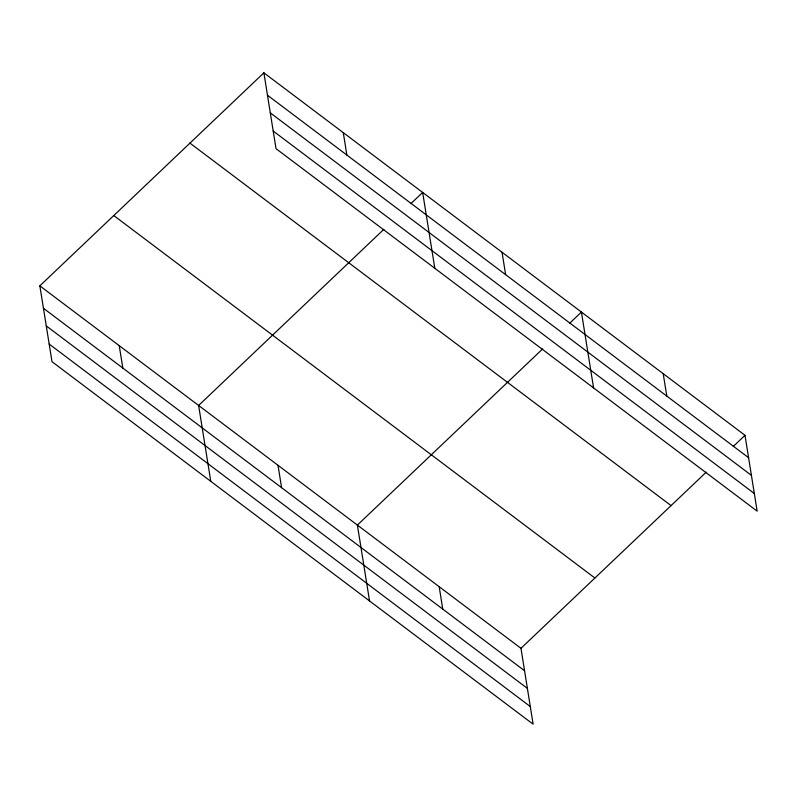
<?xml version="1.0" encoding="UTF-8"?>
<svg xmlns="http://www.w3.org/2000/svg" width="797" height="797" viewBox="0 0 797 797"><rect width="100%" height="100%" fill="white"/><g stroke="black" fill="none" stroke-linecap="round" stroke-linejoin="round"><path stroke-width="1.2" d="M39.85 285.854L520.969 648.32L533.113 724.174L52.004 361.699L39.85 285.854L263.887 72.826L744.996 435.301L757.15 511.146L276.031 148.68L263.887 72.826M383.885 229.307L198.622 405.464L210.767 481.318M410.933 203.584L422.659 192.446L434.803 268.29M542.657 348.917L357.385 525.084L369.539 600.928M569.706 323.203L581.421 312.055L593.576 387.91M520.969 648.32L706.232 472.163M733.28 446.44L744.996 435.301M267.473 95.241L748.592 457.717M270.303 112.875L751.412 475.351M273.212 131.047L754.321 493.512M189.955 143.121L671.064 505.597M113.782 215.549L594.901 578.024M43.437 308.27L524.556 670.735M46.266 325.903L527.375 688.369M49.175 344.065L530.294 706.541M663.214 373.673L666.8 396.089M502.04 252.25L505.627 274.666M439.177 586.702L442.763 609.117M343.268 132.631L346.864 155.046M278.004 465.279L281.59 487.694M119.231 345.659L122.828 368.075"/></g></svg>
